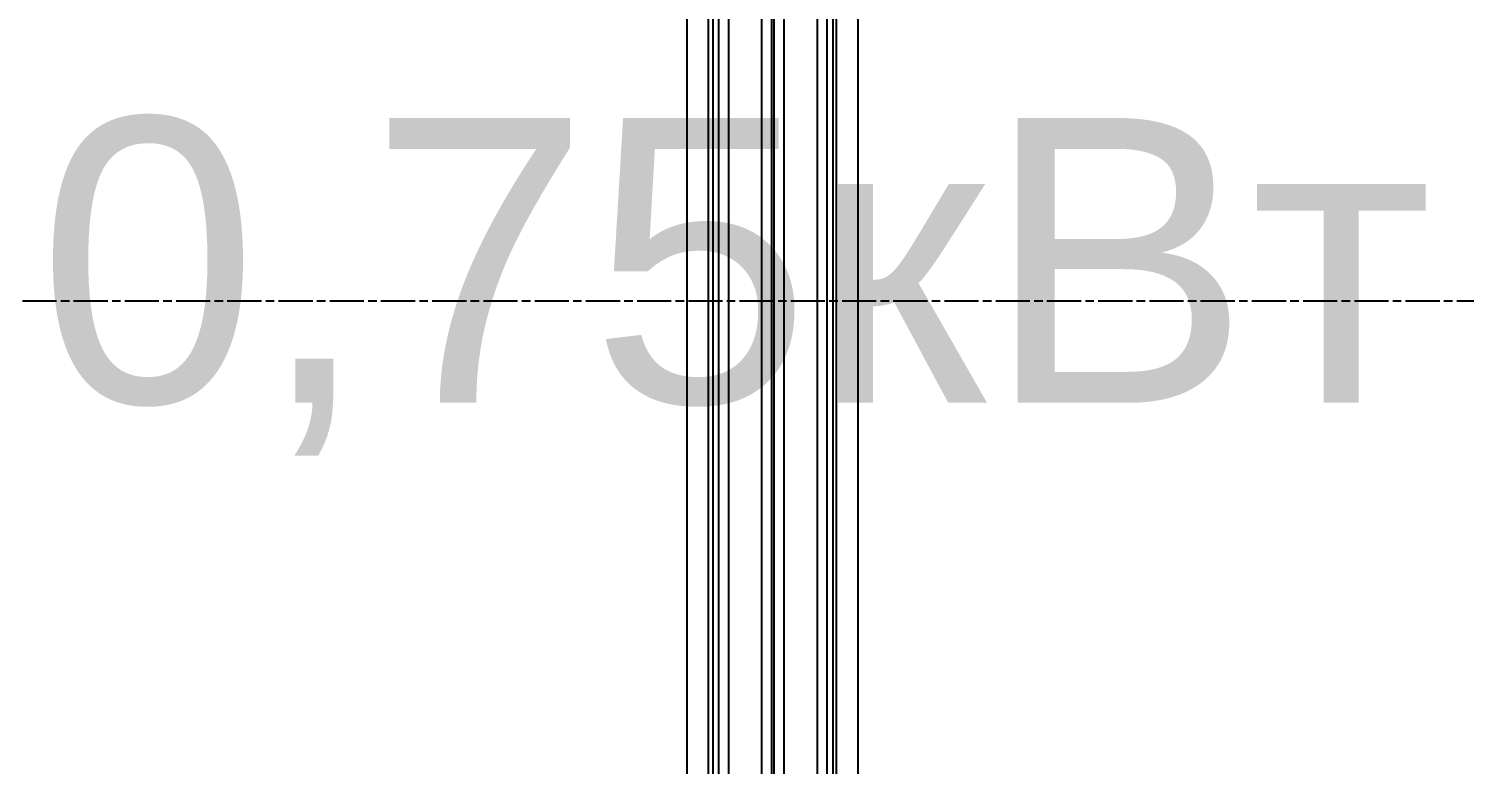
# Model space of a CAD drawing. Header units: millimetres. Extents: x -383313 to -161684, y -117025 to 99224.
# Drawn here: x -342850 to -342346, y -9055 to -8796 of the extents above; entities that cross this region are included whole.
import ezdxf

# ---------------------------------------------------------------- set-up
doc = ezdxf.new("R2010")
doc.units = ezdxf.units.MM
doc.header["$MEASUREMENT"] = 0
doc.linetypes.add('AM_ISO08W050', pattern=[18, 12, -1.5, 3, -1.5])
doc.linetypes.add('DASHED', pattern=[0.75, 0.5, -0.25])
doc.layers.add('AM_7', color=4, linetype='AM_ISO08W050', lineweight=25)
doc.layers.add('PV-F89', color=7, linetype='Continuous')
doc.layers.add('Робот', color=30, linetype='Continuous')
doc.styles.add('PSTUDIO', font='arial.ttf')

# ---------------------------------------------------------------- blocks, each defined once
blk = doc.blocks.new('A$Cd2819ec4')
at = {"layer": 'AM_7'}
blk.add_line((725.21, 199.42), (-722.94, 199.42), dxfattribs=at)
blk = doc.blocks.new('Робот ABB IRB660_3.15 (сверху)')
at = {"layer": 'Робот'}
blk.add_circle((0, 0), 3150, dxfattribs=at)
blk = doc.blocks.new('*U149')
at = {"layer": 'PV-F89'}
for p, q in [((1757.85, 1473.87), (3037.85, 1473.87)), ((1757.85, 1466.37), (3037.85, 1466.37)), ((3037.85, 1464.92), (1757.85, 1464.92)), ((3037.85, 1462.91), (1757.85, 1462.91)), ((3037.85, 1459.41), (1757.85, 1459.41)), ((3037.85, 1447.73), (1757.85, 1447.73)), ((3037.85, 1444.23), (1757.85, 1444.23)), ((3037.85, 1443.45), (1757.85, 1443.45)), ((3037.85, 1439.95), (1757.85, 1439.95)), ((3037.85, 1428.27), (1757.85, 1428.27)), ((3037.85, 1424.77), (1757.85, 1424.77)), ((3037.85, 1422.76), (1757.85, 1422.76)), ((1757.85, 1421.37), (3037.85, 1421.37)), ((1757.85, 1413.87), (3037.85, 1413.87))]:
    blk.add_line(p, q, dxfattribs=at)

msp = doc.modelspace()

# ---------------------------------------------------------------- block references
at = {"linetype": 'DASHED', "xscale": -1}
msp.add_blockref('A$Cd2819ec4', (-342559.41219, -9091.33826), dxfattribs=at)
at = {"layer": 'PV-F89', "rotation": 90}
msp.add_blockref('*U149', (-341145.14625, -11703.18271), dxfattribs=at)
at = {"layer": 'Робот', "rotation": 180}
msp.add_blockref('Робот ABB IRB660_3.15 (сверху)', (-344500.63713, -5731.42318), dxfattribs=at)

# ---------------------------------------------------------------- texts
at = {"ltscale": 100, "style": 'PSTUDIO'}
msp.add_text('0,75кВт', height=100, dxfattribs=at).set_placement((-342847.34042, -8927.69686))

doc.saveas('drawing.dxf')
